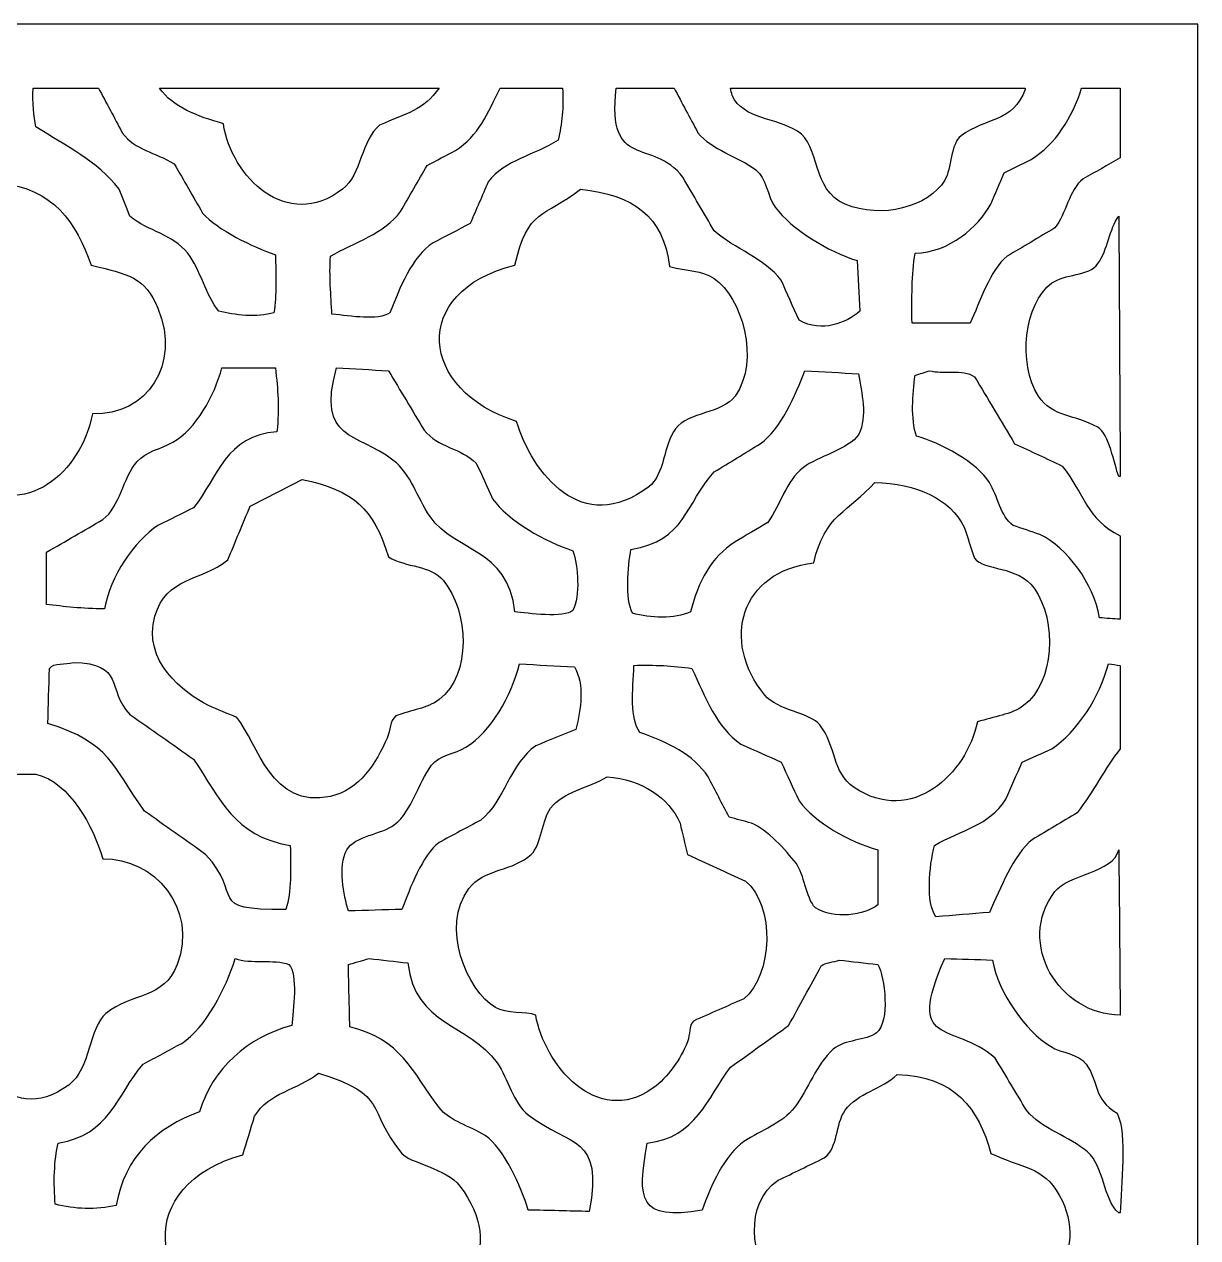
# Model space of a CAD drawing. Header units: centimetres. Extents: x -27.5 to -1.9, y -9.6 to -4.5.
# Drawn here: x -18.746 to -16.312, y -7.043 to -4.528 of the extents above; entities that cross this region are included whole.
import ezdxf

# ---------------------------------------------------------------- set-up
doc = ezdxf.new("R2010")
doc.units = ezdxf.units.CM
doc.header["$MEASUREMENT"] = 0
doc.layers.add('layer 1', color=7, linetype='Continuous')

msp = doc.modelspace()

# ---------------------------------------------------------------- linework, layer by layer
at = {"layer": 'layer 1', "color": 250}
for points, knots in [([(-27.47273, -4.52768), (-27.47273, -4.52768), (-16.31214, -4.52768), (-16.31214, -4.52768), (-16.31214, -4.52768), (-16.31214, -4.52768), (-16.31214, -9.55272), (-16.31214, -9.55272), (-16.31214, -9.55272), (-16.31214, -9.55272), (-27.47273, -9.55272), (-27.47273, -9.55272), (-27.47273, -9.55272), (-27.47273, -9.55272), (-27.47273, -4.52768), (-27.47273, -4.52768)], [0, 0, 0, 0, 0.2, 0.2, 0.2, 0.2, 0.4, 0.4, 0.4, 0.4, 0.6, 0.6, 0.6, 0.6, 1, 1, 1, 1]), ([(-18.72777, -4.65991), (-18.7284, -4.68928), (-18.72703, -4.71898), (-18.7216, -4.74011), (-18.7216, -4.74011), (-18.65543, -4.78336), (-18.59653, -4.8091), (-18.54885, -4.86967), (-18.54885, -4.86967), (-18.54166, -4.88818), (-18.53446, -4.90669), (-18.52726, -4.92519), (-18.52726, -4.92519), (-18.48764, -4.95819), (-18.43892, -4.96197), (-18.40695, -5.00231), (-18.40695, -5.00231), (-18.38009, -5.03623), (-18.37074, -5.0884), (-18.34217, -5.12262), (-18.34217, -5.12262), (-18.3103, -5.13065), (-18.2634, -5.13615), (-18.22804, -5.1257), (-18.22804, -5.1257), (-18.22268, -5.08896), (-18.22402, -5.04642), (-18.22495, -5.0054), (-18.22495, -5.0054), (-18.27204, -4.98937), (-18.34518, -4.95422), (-18.37611, -4.91903), (-18.37611, -4.91903), (-18.39564, -4.8851), (-18.41518, -4.85116), (-18.43472, -4.81723), (-18.43472, -4.81723), (-18.47604, -4.79146), (-18.51492, -4.79009), (-18.54268, -4.75245), (-18.54268, -4.75245), (-18.55913, -4.72161), (-18.57559, -4.69075), (-18.59204, -4.65991), (-18.59204, -4.65991), (-18.63728, -4.65991), (-18.68253, -4.65991), (-18.72777, -4.65991)], [0, 0, 0, 0, 0.0769231, 0.0769231, 0.0769231, 0.0769231, 0.1538462, 0.1538462, 0.1538462, 0.1538462, 0.2307692, 0.2307692, 0.2307692, 0.2307692, 0.3076923, 0.3076923, 0.3076923, 0.3076923, 0.3846154, 0.3846154, 0.3846154, 0.3846154, 0.4615385, 0.4615385, 0.4615385, 0.4615385, 0.5384615, 0.5384615, 0.5384615, 0.5384615, 0.6153846, 0.6153846, 0.6153846, 0.6153846, 0.6923077, 0.6923077, 0.6923077, 0.6923077, 0.7692308, 0.7692308, 0.7692308, 0.7692308, 0.8461538, 0.8461538, 0.8461538, 0.8461538, 1, 1, 1, 1]), ([(-18.46557, -4.65991), (-18.43638, -4.70082), (-18.38733, -4.71786), (-18.33292, -4.73394), (-18.33292, -4.73394), (-18.31617, -4.84483), (-18.20072, -4.95768), (-18.08614, -4.86967), (-18.08614, -4.86967), (-18.04635, -4.83911), (-18.04689, -4.76711), (-18.00902, -4.73703), (-18.00902, -4.73703), (-17.95511, -4.71248), (-17.91689, -4.70568), (-17.88563, -4.65991), (-17.88563, -4.65991), (-18.07893, -4.65991), (-18.27227, -4.65991), (-18.46557, -4.65991)], [0, 0, 0, 0, 0.1666667, 0.1666667, 0.1666667, 0.1666667, 0.3333333, 0.3333333, 0.3333333, 0.3333333, 0.5, 0.5, 0.5, 0.5, 0.6666667, 0.6666667, 0.6666667, 0.6666667, 1, 1, 1, 1]), ([(-18.10774, -5.12879), (-18.06692, -5.13234), (-18.0134, -5.14271), (-17.98743, -5.1257), (-17.98743, -5.1257), (-17.96746, -5.07482), (-17.94196, -5.00896), (-17.89797, -4.98072), (-17.89797, -4.98072), (-17.87227, -4.96735), (-17.84656, -4.95398), (-17.82085, -4.94062), (-17.82085, -4.94062), (-17.80852, -4.91183), (-17.79617, -4.88303), (-17.78384, -4.85425), (-17.78384, -4.85425), (-17.74853, -4.80821), (-17.68868, -4.80021), (-17.63885, -4.76787), (-17.63885, -4.76787), (-17.63083, -4.73371), (-17.62667, -4.70063), (-17.6296, -4.65991), (-17.6296, -4.65991), (-17.67278, -4.65991), (-17.71598, -4.65991), (-17.75916, -4.65991), (-17.75916, -4.65991), (-17.78479, -4.71325), (-17.80381, -4.75864), (-17.8517, -4.78947), (-17.8517, -4.78947), (-17.87124, -4.79975), (-17.89078, -4.81003), (-17.91031, -4.82031), (-17.91031, -4.82031), (-17.92882, -4.85219), (-17.94733, -4.88407), (-17.96584, -4.91594), (-17.96584, -4.91594), (-17.99753, -4.96115), (-18.06209, -4.98007), (-18.11082, -5.00848), (-18.11082, -5.00848), (-18.11373, -5.04921), (-18.10991, -5.08958), (-18.10774, -5.12879)], [0, 0, 0, 0, 0.0769231, 0.0769231, 0.0769231, 0.0769231, 0.1538462, 0.1538462, 0.1538462, 0.1538462, 0.2307692, 0.2307692, 0.2307692, 0.2307692, 0.3076923, 0.3076923, 0.3076923, 0.3076923, 0.3846154, 0.3846154, 0.3846154, 0.3846154, 0.4615385, 0.4615385, 0.4615385, 0.4615385, 0.5384615, 0.5384615, 0.5384615, 0.5384615, 0.6153846, 0.6153846, 0.6153846, 0.6153846, 0.6923077, 0.6923077, 0.6923077, 0.6923077, 0.7692308, 0.7692308, 0.7692308, 0.7692308, 0.8461538, 0.8461538, 0.8461538, 0.8461538, 1, 1, 1, 1]), ([(-17.51855, -4.65991), (-17.53702, -4.83407), (-17.44426, -4.76093), (-17.37974, -4.84499), (-17.37974, -4.84499), (-17.35815, -4.88201), (-17.33655, -4.91903), (-17.31496, -4.95604), (-17.31496, -4.95604), (-17.27275, -4.99292), (-17.21035, -5.01324), (-17.17614, -5.05784), (-17.17614, -5.05784), (-17.16381, -5.0856), (-17.15146, -5.11337), (-17.13913, -5.14113), (-17.13913, -5.14113), (-17.09028, -5.16847), (-17.04243, -5.14658), (-17.01265, -5.12262), (-17.01265, -5.12262), (-17.01471, -5.08766), (-17.01676, -5.05269), (-17.01882, -5.01774), (-17.01882, -5.01774), (-17.07886, -4.99845), (-17.15425, -4.95355), (-17.18848, -4.90669), (-17.18848, -4.90669), (-17.20508, -4.88396), (-17.20622, -4.84633), (-17.22858, -4.82957), (-17.22858, -4.82957), (-17.26616, -4.80141), (-17.31951, -4.78844), (-17.34889, -4.75245), (-17.34889, -4.75245), (-17.36534, -4.72161), (-17.38179, -4.69075), (-17.39824, -4.65991), (-17.39824, -4.65991), (-17.43834, -4.65991), (-17.47845, -4.65991), (-17.51855, -4.65991)], [0, 0, 0, 0, 0.0833333, 0.0833333, 0.0833333, 0.0833333, 0.1666667, 0.1666667, 0.1666667, 0.1666667, 0.25, 0.25, 0.25, 0.25, 0.3333333, 0.3333333, 0.3333333, 0.3333333, 0.4166667, 0.4166667, 0.4166667, 0.4166667, 0.5, 0.5, 0.5, 0.5, 0.5833333, 0.5833333, 0.5833333, 0.5833333, 0.6666667, 0.6666667, 0.6666667, 0.6666667, 0.75, 0.75, 0.75, 0.75, 0.8333333, 0.8333333, 0.8333333, 0.8333333, 1, 1, 1, 1]), ([(-17.28102, -4.65991), (-17.28, -4.66505), (-17.27897, -4.67019), (-17.27794, -4.67533), (-17.27794, -4.67533), (-17.25387, -4.72539), (-17.1884, -4.72056), (-17.14221, -4.74936), (-17.14221, -4.74936), (-17.09497, -4.77882), (-17.11354, -4.8708), (-17.0435, -4.90052), (-17.0435, -4.90052), (-16.96768, -4.93269), (-16.87048, -4.90602), (-16.83682, -4.85116), (-16.83682, -4.85116), (-16.82216, -4.82727), (-16.8253, -4.77498), (-16.80289, -4.75862), (-16.80289, -4.75862), (-16.7504, -4.72029), (-16.69497, -4.73153), (-16.67025, -4.66299), (-16.67025, -4.66299), (-16.67025, -4.66196), (-16.67025, -4.66094), (-16.67025, -4.65991), (-16.67025, -4.65991), (-16.87382, -4.65991), (-17.07745, -4.65991), (-17.28102, -4.65991)], [0, 0, 0, 0, 0.1111111, 0.1111111, 0.1111111, 0.1111111, 0.2222222, 0.2222222, 0.2222222, 0.2222222, 0.3333333, 0.3333333, 0.3333333, 0.3333333, 0.4444444, 0.4444444, 0.4444444, 0.4444444, 0.5555556, 0.5555556, 0.5555556, 0.5555556, 0.6666667, 0.6666667, 0.6666667, 0.6666667, 0.7777778, 0.7777778, 0.7777778, 0.7777778, 1, 1, 1, 1]), ([(-16.90469, -5.1473), (-16.86459, -5.1473), (-16.82448, -5.1473), (-16.78438, -5.1473), (-16.78438, -5.1473), (-16.76361, -5.10407), (-16.74372, -5.03687), (-16.70726, -5.00848), (-16.70726, -5.00848), (-16.67436, -4.98895), (-16.64145, -4.96941), (-16.60855, -4.94987), (-16.60855, -4.94987), (-16.58443, -4.92015), (-16.5796, -4.87203), (-16.54994, -4.84808), (-16.54994, -4.84808), (-16.52424, -4.83368), (-16.49853, -4.81928), (-16.47282, -4.80489), (-16.47282, -4.80489), (-16.47282, -4.75657), (-16.47282, -4.70823), (-16.47282, -4.65991), (-16.47282, -4.65991), (-16.49955, -4.65991), (-16.52629, -4.65991), (-16.55303, -4.65991), (-16.55303, -4.65991), (-16.57295, -4.72266), (-16.60675, -4.77571), (-16.65791, -4.80797), (-16.65791, -4.80797), (-16.67641, -4.81723), (-16.69493, -4.82648), (-16.71343, -4.83574), (-16.71343, -4.83574), (-16.72269, -4.85733), (-16.73194, -4.87893), (-16.74119, -4.90052), (-16.74119, -4.90052), (-16.76835, -4.94862), (-16.82601, -5.00005), (-16.89852, -5.00231), (-16.89852, -5.00231), (-16.90557, -5.04665), (-16.90531, -5.0959), (-16.90469, -5.1473)], [0, 0, 0, 0, 0.0769231, 0.0769231, 0.0769231, 0.0769231, 0.1538462, 0.1538462, 0.1538462, 0.1538462, 0.2307692, 0.2307692, 0.2307692, 0.2307692, 0.3076923, 0.3076923, 0.3076923, 0.3076923, 0.3846154, 0.3846154, 0.3846154, 0.3846154, 0.4615385, 0.4615385, 0.4615385, 0.4615385, 0.5384615, 0.5384615, 0.5384615, 0.5384615, 0.6153846, 0.6153846, 0.6153846, 0.6153846, 0.6923077, 0.6923077, 0.6923077, 0.6923077, 0.7692308, 0.7692308, 0.7692308, 0.7692308, 0.8461538, 0.8461538, 0.8461538, 0.8461538, 1, 1, 1, 1]), ([(-18.79563, -4.85733), (-18.83059, -4.87584), (-18.86556, -4.89435), (-18.90051, -4.91286), (-18.90051, -4.91286), (-18.92614, -4.94312), (-18.92235, -5.00816), (-18.95604, -5.03008), (-18.95604, -5.03008), (-18.9838, -5.03933), (-19.01157, -5.04859), (-19.03933, -5.05784), (-19.03933, -5.05784), (-19.11625, -5.10437), (-19.10266, -5.2211), (-19.05167, -5.28302), (-19.05167, -5.28302), (-19.02248, -5.31846), (-18.97534, -5.31355), (-18.93136, -5.33546), (-18.93136, -5.33546), (-18.91716, -5.3725), (-18.89394, -5.44842), (-18.8635, -5.47119), (-18.8635, -5.47119), (-18.74462, -5.56012), (-18.62769, -5.45561), (-18.60438, -5.33546), (-18.60438, -5.33546), (-18.49187, -5.33861), (-18.42074, -5.23353), (-18.46865, -5.11645), (-18.46865, -5.11645), (-18.49539, -5.0511), (-18.53114, -5.04564), (-18.60746, -5.02699), (-18.60746, -5.02699), (-18.63716, -4.93987), (-18.68665, -4.86661), (-18.79563, -4.85733)], [0, 0, 0, 0, 0.0909091, 0.0909091, 0.0909091, 0.0909091, 0.1818182, 0.1818182, 0.1818182, 0.1818182, 0.2727273, 0.2727273, 0.2727273, 0.2727273, 0.3636364, 0.3636364, 0.3636364, 0.3636364, 0.4545455, 0.4545455, 0.4545455, 0.4545455, 0.5454545, 0.5454545, 0.5454545, 0.5454545, 0.6363636, 0.6363636, 0.6363636, 0.6363636, 0.7272727, 0.7272727, 0.7272727, 0.7272727, 0.8181818, 0.8181818, 0.8181818, 0.8181818, 1, 1, 1, 1]), ([(-17.59258, -4.86967), (-17.66827, -4.92864), (-17.70205, -4.90925), (-17.72831, -5.02699), (-17.72831, -5.02699), (-17.94842, -5.08156), (-17.92595, -5.28812), (-17.72523, -5.35089), (-17.72523, -5.35089), (-17.69175, -5.45924), (-17.58913, -5.59088), (-17.45069, -5.48662), (-17.45069, -5.48662), (-17.41798, -5.46199), (-17.41998, -5.39911), (-17.39516, -5.36631), (-17.39516, -5.36631), (-17.36819, -5.33067), (-17.2982, -5.33519), (-17.27177, -5.29845), (-17.27177, -5.29845), (-17.21851, -5.2244), (-17.25827, -5.09304), (-17.31496, -5.05475), (-17.31496, -5.05475), (-17.34081, -5.03729), (-17.37087, -5.03906), (-17.4075, -5.03008), (-17.4075, -5.03008), (-17.42038, -4.92502), (-17.48195, -4.88154), (-17.59258, -4.86967)], [0, 0, 0, 0, 0.1111111, 0.1111111, 0.1111111, 0.1111111, 0.2222222, 0.2222222, 0.2222222, 0.2222222, 0.3333333, 0.3333333, 0.3333333, 0.3333333, 0.4444444, 0.4444444, 0.4444444, 0.4444444, 0.5555556, 0.5555556, 0.5555556, 0.5555556, 0.6666667, 0.6666667, 0.6666667, 0.6666667, 0.7777778, 0.7777778, 0.7777778, 0.7777778, 1, 1, 1, 1]), ([(-16.47591, -4.92519), (-16.49553, -4.95241), (-16.49883, -4.99443), (-16.51909, -5.02391), (-16.51909, -5.02391), (-16.53731, -5.0504), (-16.58875, -5.04495), (-16.61472, -5.06401), (-16.61472, -5.06401), (-16.67216, -5.10615), (-16.68607, -5.23139), (-16.64248, -5.29845), (-16.64248, -5.29845), (-16.61309, -5.34366), (-16.56717, -5.33566), (-16.51909, -5.36323), (-16.51909, -5.36323), (-16.49611, -5.3764), (-16.4856, -5.43962), (-16.47591, -5.46502), (-16.47591, -5.46502), (-16.47488, -5.46502), (-16.47385, -5.46502), (-16.47282, -5.46502), (-16.47282, -5.46502), (-16.47385, -5.2851), (-16.47488, -5.10512), (-16.47591, -4.92519)], [0, 0, 0, 0, 0.125, 0.125, 0.125, 0.125, 0.25, 0.25, 0.25, 0.25, 0.375, 0.375, 0.375, 0.375, 0.5, 0.5, 0.5, 0.5, 0.625, 0.625, 0.625, 0.625, 0.75, 0.75, 0.75, 0.75, 1, 1, 1, 1]), ([(-18.22495, -5.23984), (-18.26197, -5.23984), (-18.29899, -5.23984), (-18.33601, -5.23984), (-18.33601, -5.23984), (-18.35113, -5.29759), (-18.38975, -5.36716), (-18.4378, -5.39407), (-18.4378, -5.39407), (-18.46352, -5.40847), (-18.4935, -5.41307), (-18.51184, -5.43418), (-18.51184, -5.43418), (-18.54106, -5.46781), (-18.54723, -5.52752), (-18.58279, -5.55448), (-18.58279, -5.55448), (-18.62185, -5.5771), (-18.66094, -5.59973), (-18.70001, -5.62235), (-18.70001, -5.62235), (-18.70001, -5.65833), (-18.70001, -5.69433), (-18.70001, -5.73031), (-18.70001, -5.73031), (-18.66439, -5.73458), (-18.6254, -5.73956), (-18.5797, -5.73957), (-18.5797, -5.73957), (-18.56819, -5.67314), (-18.51708, -5.59821), (-18.46865, -5.56682), (-18.46865, -5.56682), (-18.44397, -5.55448), (-18.41929, -5.54214), (-18.39462, -5.5298), (-18.39462, -5.5298), (-18.34447, -5.46665), (-18.32787, -5.38), (-18.22187, -5.37248), (-18.22187, -5.37248), (-18.21669, -5.32081), (-18.22004, -5.28705), (-18.22495, -5.23984)], [0, 0, 0, 0, 0.0833333, 0.0833333, 0.0833333, 0.0833333, 0.1666667, 0.1666667, 0.1666667, 0.1666667, 0.25, 0.25, 0.25, 0.25, 0.3333333, 0.3333333, 0.3333333, 0.3333333, 0.4166667, 0.4166667, 0.4166667, 0.4166667, 0.5, 0.5, 0.5, 0.5, 0.5833333, 0.5833333, 0.5833333, 0.5833333, 0.6666667, 0.6666667, 0.6666667, 0.6666667, 0.75, 0.75, 0.75, 0.75, 0.8333333, 0.8333333, 0.8333333, 0.8333333, 1, 1, 1, 1]), ([(-18.09848, -5.23984), (-18.14004, -5.39346), (-18.05591, -5.37255), (-17.98126, -5.43109), (-17.98126, -5.43109), (-17.94124, -5.46248), (-17.93386, -5.50576), (-17.90414, -5.54831), (-17.90414, -5.54831), (-17.85063, -5.62493), (-17.74375, -5.61123), (-17.72831, -5.74574), (-17.72831, -5.74574), (-17.70231, -5.74824), (-17.62636, -5.75959), (-17.60801, -5.74265), (-17.60801, -5.74265), (-17.59237, -5.7134), (-17.59749, -5.65061), (-17.60801, -5.61926), (-17.60801, -5.61926), (-17.66481, -5.6003), (-17.7431, -5.55724), (-17.77458, -5.51129), (-17.77458, -5.51129), (-17.78589, -5.48662), (-17.79721, -5.46194), (-17.80852, -5.43726), (-17.80852, -5.43726), (-17.83981, -5.40633), (-17.88857, -5.40474), (-17.91648, -5.3694), (-17.91648, -5.3694), (-17.94116, -5.32827), (-17.96584, -5.28713), (-17.99051, -5.24601), (-17.99051, -5.24601), (-18.0265, -5.24395), (-18.0625, -5.24189), (-18.09848, -5.23984)], [0, 0, 0, 0, 0.0909091, 0.0909091, 0.0909091, 0.0909091, 0.1818182, 0.1818182, 0.1818182, 0.1818182, 0.2727273, 0.2727273, 0.2727273, 0.2727273, 0.3636364, 0.3636364, 0.3636364, 0.3636364, 0.4545455, 0.4545455, 0.4545455, 0.4545455, 0.5454545, 0.5454545, 0.5454545, 0.5454545, 0.6363636, 0.6363636, 0.6363636, 0.6363636, 0.7272727, 0.7272727, 0.7272727, 0.7272727, 0.8181818, 0.8181818, 0.8181818, 0.8181818, 1, 1, 1, 1]), ([(-17.12679, -5.24601), (-17.14542, -5.29475), (-17.17811, -5.36924), (-17.21933, -5.39716), (-17.21933, -5.39716), (-17.2512, -5.4167), (-17.28308, -5.43623), (-17.31496, -5.45577), (-17.31496, -5.45577), (-17.37524, -5.52173), (-17.37466, -5.5992), (-17.4877, -5.61618), (-17.4877, -5.61618), (-17.49375, -5.6532), (-17.50053, -5.71693), (-17.48462, -5.74882), (-17.48462, -5.74882), (-17.44765, -5.75887), (-17.397, -5.76138), (-17.36431, -5.74574), (-17.36431, -5.74574), (-17.34708, -5.68164), (-17.32159, -5.63246), (-17.27177, -5.60075), (-17.27177, -5.60075), (-17.24915, -5.58739), (-17.22652, -5.57402), (-17.20391, -5.56065), (-17.20391, -5.56065), (-17.17541, -5.52106), (-17.16752, -5.47625), (-17.12987, -5.44652), (-17.12987, -5.44652), (-17.10248, -5.42488), (-17.03462, -5.40747), (-17.01574, -5.37865), (-17.01574, -5.37865), (-16.9959, -5.33818), (-17.00979, -5.29342), (-17.01574, -5.25218), (-17.01574, -5.25218), (-17.05275, -5.25012), (-17.08977, -5.24806), (-17.12679, -5.24601)], [0, 0, 0, 0, 0.0833333, 0.0833333, 0.0833333, 0.0833333, 0.1666667, 0.1666667, 0.1666667, 0.1666667, 0.25, 0.25, 0.25, 0.25, 0.3333333, 0.3333333, 0.3333333, 0.3333333, 0.4166667, 0.4166667, 0.4166667, 0.4166667, 0.5, 0.5, 0.5, 0.5, 0.5833333, 0.5833333, 0.5833333, 0.5833333, 0.6666667, 0.6666667, 0.6666667, 0.6666667, 0.75, 0.75, 0.75, 0.75, 0.8333333, 0.8333333, 0.8333333, 0.8333333, 1, 1, 1, 1]), ([(-16.86767, -5.24601), (-16.87795, -5.24909), (-16.88823, -5.25218), (-16.89852, -5.25526), (-16.89852, -5.25526), (-16.90312, -5.29608), (-16.90806, -5.34491), (-16.89543, -5.38174), (-16.89543, -5.38174), (-16.84649, -5.39448), (-16.7686, -5.43727), (-16.74428, -5.47736), (-16.74428, -5.47736), (-16.7269, -5.50602), (-16.72131, -5.54758), (-16.69492, -5.56682), (-16.69492, -5.56682), (-16.67642, -5.57299), (-16.6579, -5.57916), (-16.6394, -5.58533), (-16.6394, -5.58533), (-16.583, -5.61341), (-16.52765, -5.68582), (-16.51601, -5.75807), (-16.51601, -5.75807), (-16.50161, -5.7591), (-16.48722, -5.76013), (-16.47282, -5.76116), (-16.47282, -5.76116), (-16.47282, -5.70358), (-16.47282, -5.64599), (-16.47282, -5.58841), (-16.47282, -5.58841), (-16.54284, -5.55299), (-16.54745, -5.5015), (-16.59313, -5.44343), (-16.59313, -5.44343), (-16.62603, -5.42801), (-16.65894, -5.41258), (-16.69184, -5.39716), (-16.69184, -5.39716), (-16.7196, -5.35089), (-16.74737, -5.30461), (-16.77513, -5.25835), (-16.77513, -5.25835), (-16.79923, -5.24186), (-16.84302, -5.25313), (-16.86767, -5.24601)], [0, 0, 0, 0, 0.0769231, 0.0769231, 0.0769231, 0.0769231, 0.1538462, 0.1538462, 0.1538462, 0.1538462, 0.2307692, 0.2307692, 0.2307692, 0.2307692, 0.3076923, 0.3076923, 0.3076923, 0.3076923, 0.3846154, 0.3846154, 0.3846154, 0.3846154, 0.4615385, 0.4615385, 0.4615385, 0.4615385, 0.5384615, 0.5384615, 0.5384615, 0.5384615, 0.6153846, 0.6153846, 0.6153846, 0.6153846, 0.6923077, 0.6923077, 0.6923077, 0.6923077, 0.7692308, 0.7692308, 0.7692308, 0.7692308, 0.8461538, 0.8461538, 0.8461538, 0.8461538, 1, 1, 1, 1]), ([(-18.16943, -5.47119), (-18.20541, -5.4897), (-18.24141, -5.50821), (-18.2774, -5.52672), (-18.2774, -5.52672), (-18.29282, -5.56373), (-18.30824, -5.60076), (-18.32367, -5.63777), (-18.32367, -5.63777), (-18.38207, -5.68461), (-18.45067, -5.67165), (-18.47482, -5.75499), (-18.47482, -5.75499), (-18.50158, -5.84733), (-18.41602, -5.91349), (-18.36377, -5.94007), (-18.36377, -5.94007), (-18.34423, -5.9483), (-18.32469, -5.95653), (-18.30516, -5.96475), (-18.30516, -5.96475), (-18.26033, -6.02056), (-18.23449, -6.15439), (-18.11082, -6.12824), (-18.11082, -6.12824), (-18.05097, -6.11559), (-18.01582, -6.05876), (-17.9936, -6.00794), (-17.9936, -6.00794), (-17.98566, -5.98977), (-17.98897, -5.97326), (-17.97509, -5.96167), (-17.97509, -5.96167), (-17.94271, -5.94839), (-17.91081, -5.94666), (-17.88563, -5.92773), (-17.88563, -5.92773), (-17.81744, -5.87646), (-17.82439, -5.74427), (-17.87638, -5.68096), (-17.87638, -5.68096), (-17.90322, -5.64826), (-17.95356, -5.65473), (-17.99051, -5.6316), (-17.99051, -5.6316), (-18.02204, -5.53099), (-18.06135, -5.49472), (-18.16943, -5.47119)], [0, 0, 0, 0, 0.0769231, 0.0769231, 0.0769231, 0.0769231, 0.1538462, 0.1538462, 0.1538462, 0.1538462, 0.2307692, 0.2307692, 0.2307692, 0.2307692, 0.3076923, 0.3076923, 0.3076923, 0.3076923, 0.3846154, 0.3846154, 0.3846154, 0.3846154, 0.4615385, 0.4615385, 0.4615385, 0.4615385, 0.5384615, 0.5384615, 0.5384615, 0.5384615, 0.6153846, 0.6153846, 0.6153846, 0.6153846, 0.6923077, 0.6923077, 0.6923077, 0.6923077, 0.7692308, 0.7692308, 0.7692308, 0.7692308, 0.8461538, 0.8461538, 0.8461538, 0.8461538, 1, 1, 1, 1]), ([(-16.9818, -5.47736), (-17.03469, -5.53739), (-17.08727, -5.54509), (-17.10828, -5.64394), (-17.10828, -5.64394), (-17.25994, -5.66209), (-17.30263, -5.80472), (-17.21008, -5.91848), (-17.21008, -5.91848), (-17.18468, -5.9497), (-17.11396, -5.95566), (-17.09594, -5.98017), (-17.09594, -5.98017), (-17.06213, -6.02209), (-17.07068, -6.0791), (-17.02499, -6.10973), (-17.02499, -6.10973), (-16.90473, -6.19037), (-16.79182, -6.08097), (-16.76896, -5.97401), (-16.76896, -5.97401), (-16.73484, -5.9625), (-16.69912, -5.95919), (-16.67333, -5.94007), (-16.67333, -5.94007), (-16.60971, -5.8929), (-16.60264, -5.76527), (-16.65174, -5.69638), (-16.65174, -5.69638), (-16.68496, -5.64977), (-16.75592, -5.66088), (-16.77513, -5.63468), (-16.77513, -5.63468), (-16.78232, -5.61309), (-16.78952, -5.5915), (-16.79672, -5.5699), (-16.79672, -5.5699), (-16.82555, -5.51052), (-16.89635, -5.48031), (-16.9818, -5.47736)], [0, 0, 0, 0, 0.0909091, 0.0909091, 0.0909091, 0.0909091, 0.1818182, 0.1818182, 0.1818182, 0.1818182, 0.2727273, 0.2727273, 0.2727273, 0.2727273, 0.3636364, 0.3636364, 0.3636364, 0.3636364, 0.4545455, 0.4545455, 0.4545455, 0.4545455, 0.5454545, 0.5454545, 0.5454545, 0.5454545, 0.6363636, 0.6363636, 0.6363636, 0.6363636, 0.7272727, 0.7272727, 0.7272727, 0.7272727, 0.8181818, 0.8181818, 0.8181818, 0.8181818, 1, 1, 1, 1]), ([(-18.64448, -5.85062), (-18.66118, -5.85623), (-18.68408, -5.84975), (-18.69384, -5.86295), (-18.69384, -5.86295), (-18.69486, -5.901), (-18.69589, -5.93905), (-18.69692, -5.97709), (-18.69692, -5.97709), (-18.56594, -6.01844), (-18.56516, -6.06345), (-18.49641, -6.15909), (-18.49641, -6.15909), (-18.45426, -6.18891), (-18.41209, -6.21873), (-18.36994, -6.24855), (-18.36994, -6.24855), (-18.28857, -6.33448), (-18.37313, -6.36485), (-18.20336, -6.36268), (-18.20336, -6.36268), (-18.19154, -6.32502), (-18.19323, -6.2795), (-18.19411, -6.23004), (-18.19411, -6.23004), (-18.31214, -6.21023), (-18.33901, -6.13383), (-18.39462, -6.05112), (-18.39462, -6.05112), (-18.43883, -6.02028), (-18.48305, -5.98943), (-18.52726, -5.95858), (-18.52726, -5.95858), (-18.57583, -5.90593), (-18.53684, -5.85248), (-18.64448, -5.85062)], [0, 0, 0, 0, 0.1, 0.1, 0.1, 0.1, 0.2, 0.2, 0.2, 0.2, 0.3, 0.3, 0.3, 0.3, 0.4, 0.4, 0.4, 0.4, 0.5, 0.5, 0.5, 0.5, 0.6, 0.6, 0.6, 0.6, 0.7, 0.7, 0.7, 0.7, 0.8, 0.8, 0.8, 0.8, 1, 1, 1, 1]), ([(-17.71906, -5.8537), (-17.7364, -5.92174), (-17.77742, -5.99324), (-17.83011, -6.02645), (-17.83011, -6.02645), (-17.8524, -6.0405), (-17.88564, -6.04282), (-17.90106, -6.06346), (-17.90106, -6.06346), (-17.9302, -6.10247), (-17.9404, -6.15692), (-17.97818, -6.18685), (-17.97818, -6.18685), (-18.00392, -6.20725), (-18.06077, -6.2096), (-18.07689, -6.23929), (-18.07689, -6.23929), (-18.09627, -6.27309), (-18.08292, -6.33365), (-18.0738, -6.36577), (-18.0738, -6.36577), (-18.03679, -6.36474), (-17.99977, -6.36371), (-17.96275, -6.36268), (-17.96275, -6.36268), (-17.94635, -6.31992), (-17.92032, -6.24995), (-17.88563, -6.22387), (-17.88563, -6.22387), (-17.85685, -6.20845), (-17.82805, -6.19302), (-17.79926, -6.1776), (-17.79926, -6.1776), (-17.75068, -6.13806), (-17.73684, -6.05893), (-17.68513, -6.02336), (-17.68513, -6.02336), (-17.65737, -6.01205), (-17.6296, -6.00074), (-17.60184, -5.98943), (-17.60184, -5.98943), (-17.59106, -5.94733), (-17.58364, -5.8964), (-17.60492, -5.85987), (-17.60492, -5.85987), (-17.64296, -5.85781), (-17.68102, -5.85576), (-17.71906, -5.8537)], [0, 0, 0, 0, 0.0769231, 0.0769231, 0.0769231, 0.0769231, 0.1538462, 0.1538462, 0.1538462, 0.1538462, 0.2307692, 0.2307692, 0.2307692, 0.2307692, 0.3076923, 0.3076923, 0.3076923, 0.3076923, 0.3846154, 0.3846154, 0.3846154, 0.3846154, 0.4615385, 0.4615385, 0.4615385, 0.4615385, 0.5384615, 0.5384615, 0.5384615, 0.5384615, 0.6153846, 0.6153846, 0.6153846, 0.6153846, 0.6923077, 0.6923077, 0.6923077, 0.6923077, 0.7692308, 0.7692308, 0.7692308, 0.7692308, 0.8461538, 0.8461538, 0.8461538, 0.8461538, 1, 1, 1, 1]), ([(-17.48153, -5.85679), (-17.4835, -5.90998), (-17.49067, -5.96665), (-17.46919, -5.9956), (-17.46919, -5.9956), (-17.41333, -6.01583), (-17.35725, -6.04142), (-17.3273, -6.08814), (-17.3273, -6.08814), (-17.3129, -6.1159), (-17.2985, -6.14367), (-17.28411, -6.17143), (-17.28411, -6.17143), (-17.26869, -6.17554), (-17.25326, -6.17965), (-17.23784, -6.18377), (-17.23784, -6.18377), (-17.2057, -6.19653), (-17.16547, -6.24035), (-17.1453, -6.26706), (-17.1453, -6.26706), (-17.12746, -6.29066), (-17.12559, -6.33674), (-17.10519, -6.3596), (-17.10519, -6.3596), (-17.06594, -6.38343), (-17.00422, -6.37519), (-16.97563, -6.35343), (-16.97563, -6.35343), (-16.97563, -6.31539), (-16.97563, -6.27733), (-16.97563, -6.23929), (-16.97563, -6.23929), (-17.03611, -6.22202), (-17.10546, -6.18285), (-17.13913, -6.1375), (-17.13913, -6.1375), (-17.15146, -6.11076), (-17.16381, -6.08402), (-17.17614, -6.05729), (-17.17614, -6.05729), (-17.2039, -6.04496), (-17.23167, -6.03261), (-17.25943, -6.02028), (-17.25943, -6.02028), (-17.31085, -5.98513), (-17.33357, -5.92254), (-17.36123, -5.86295), (-17.36123, -5.86295), (-17.39948, -5.85723), (-17.4406, -5.85575), (-17.48153, -5.85679)], [0, 0, 0, 0, 0.0714286, 0.0714286, 0.0714286, 0.0714286, 0.1428571, 0.1428571, 0.1428571, 0.1428571, 0.2142857, 0.2142857, 0.2142857, 0.2142857, 0.2857143, 0.2857143, 0.2857143, 0.2857143, 0.3571429, 0.3571429, 0.3571429, 0.3571429, 0.4285714, 0.4285714, 0.4285714, 0.4285714, 0.5, 0.5, 0.5, 0.5, 0.5714286, 0.5714286, 0.5714286, 0.5714286, 0.6428571, 0.6428571, 0.6428571, 0.6428571, 0.7142857, 0.7142857, 0.7142857, 0.7142857, 0.7857143, 0.7857143, 0.7857143, 0.7857143, 0.8571429, 0.8571429, 0.8571429, 0.8571429, 1, 1, 1, 1]), ([(-16.4975, -5.8537), (-16.51536, -5.92191), (-16.56187, -5.99508), (-16.61472, -6.02953), (-16.61472, -6.02953), (-16.63528, -6.03878), (-16.65585, -6.04804), (-16.67642, -6.05729), (-16.67642, -6.05729), (-16.68772, -6.083), (-16.69904, -6.10871), (-16.71035, -6.13441), (-16.71035, -6.13441), (-16.7465, -6.19027), (-16.79932, -6.19573), (-16.85842, -6.23004), (-16.85842, -6.23004), (-16.86928, -6.27474), (-16.87619, -6.34765), (-16.85533, -6.37811), (-16.85533, -6.37811), (-16.81832, -6.37502), (-16.78129, -6.37194), (-16.74428, -6.36885), (-16.74428, -6.36885), (-16.72086, -6.32028), (-16.69582, -6.24951), (-16.65482, -6.2177), (-16.65482, -6.2177), (-16.62398, -6.19919), (-16.59312, -6.18068), (-16.56228, -6.16217), (-16.56228, -6.16217), (-16.529, -6.11941), (-16.50481, -6.07023), (-16.47282, -6.02953), (-16.47282, -6.02953), (-16.47282, -5.97195), (-16.47282, -5.91436), (-16.47282, -5.85679), (-16.47282, -5.85679), (-16.48105, -5.85576), (-16.48927, -5.85473), (-16.4975, -5.8537)], [0, 0, 0, 0, 0.0833333, 0.0833333, 0.0833333, 0.0833333, 0.1666667, 0.1666667, 0.1666667, 0.1666667, 0.25, 0.25, 0.25, 0.25, 0.3333333, 0.3333333, 0.3333333, 0.3333333, 0.4166667, 0.4166667, 0.4166667, 0.4166667, 0.5, 0.5, 0.5, 0.5, 0.5833333, 0.5833333, 0.5833333, 0.5833333, 0.6666667, 0.6666667, 0.6666667, 0.6666667, 0.75, 0.75, 0.75, 0.75, 0.8333333, 0.8333333, 0.8333333, 0.8333333, 1, 1, 1, 1]), ([(-18.78329, -6.08197), (-18.84323, -6.15034), (-18.88862, -6.13323), (-18.91285, -6.25163), (-18.91285, -6.25163), (-19.03013, -6.28433), (-19.14243, -6.37626), (-19.04241, -6.50766), (-19.04241, -6.50766), (-19.01085, -6.54914), (-18.92368, -6.56), (-18.90668, -6.5817), (-18.90668, -6.5817), (-18.86669, -6.66134), (-18.78204, -6.82195), (-18.65373, -6.72668), (-18.65373, -6.72668), (-18.60748, -6.69233), (-18.61178, -6.60727), (-18.57662, -6.57861), (-18.57662, -6.57861), (-18.52361, -6.53541), (-18.45518, -6.54834), (-18.42855, -6.47682), (-18.42855, -6.47682), (-18.3851, -6.36013), (-18.47693, -6.25574), (-18.58279, -6.2578), (-18.58279, -6.2578), (-18.60374, -6.18967), (-18.65021, -6.10032), (-18.7216, -6.08197), (-18.7216, -6.08197), (-18.74216, -6.08197), (-18.76273, -6.08197), (-18.78329, -6.08197)], [0, 0, 0, 0, 0.1, 0.1, 0.1, 0.1, 0.2, 0.2, 0.2, 0.2, 0.3, 0.3, 0.3, 0.3, 0.4, 0.4, 0.4, 0.4, 0.5, 0.5, 0.5, 0.5, 0.6, 0.6, 0.6, 0.6, 0.7, 0.7, 0.7, 0.7, 0.8, 0.8, 0.8, 0.8, 1, 1, 1, 1]), ([(-17.53706, -6.08814), (-17.57618, -6.11079), (-17.62756, -6.11832), (-17.65428, -6.15292), (-17.65428, -6.15292), (-17.67174, -6.17552), (-17.67346, -6.22864), (-17.69438, -6.24855), (-17.69438, -6.24855), (-17.73044, -6.28286), (-17.79383, -6.2786), (-17.82394, -6.3195), (-17.82394, -6.3195), (-17.88245, -6.39897), (-17.82927, -6.5299), (-17.76841, -6.56627), (-17.76841, -6.56627), (-17.74671, -6.57925), (-17.70452, -6.57415), (-17.68513, -6.5817), (-17.68513, -6.5817), (-17.66826, -6.68218), (-17.5597, -6.81655), (-17.44143, -6.73285), (-17.44143, -6.73285), (-17.41207, -6.71207), (-17.38447, -6.6728), (-17.37048, -6.63722), (-17.37048, -6.63722), (-17.36396, -6.62064), (-17.3686, -6.60531), (-17.35814, -6.59404), (-17.35814, -6.59404), (-17.32319, -6.57861), (-17.28822, -6.56319), (-17.25326, -6.54777), (-17.25326, -6.54777), (-17.19372, -6.49764), (-17.18811, -6.35487), (-17.25018, -6.30407), (-17.25018, -6.30407), (-17.29027, -6.28557), (-17.33038, -6.26705), (-17.37048, -6.24855), (-17.37048, -6.24855), (-17.37562, -6.22696), (-17.38076, -6.20536), (-17.38591, -6.18377), (-17.38591, -6.18377), (-17.4088, -6.13143), (-17.46536, -6.09227), (-17.53706, -6.08814)], [0, 0, 0, 0, 0.0714286, 0.0714286, 0.0714286, 0.0714286, 0.1428571, 0.1428571, 0.1428571, 0.1428571, 0.2142857, 0.2142857, 0.2142857, 0.2142857, 0.2857143, 0.2857143, 0.2857143, 0.2857143, 0.3571429, 0.3571429, 0.3571429, 0.3571429, 0.4285714, 0.4285714, 0.4285714, 0.4285714, 0.5, 0.5, 0.5, 0.5, 0.5714286, 0.5714286, 0.5714286, 0.5714286, 0.6428571, 0.6428571, 0.6428571, 0.6428571, 0.7142857, 0.7142857, 0.7142857, 0.7142857, 0.7857143, 0.7857143, 0.7857143, 0.7857143, 0.8571429, 0.8571429, 0.8571429, 0.8571429, 1, 1, 1, 1]), ([(-16.47282, -6.5817), (-16.47385, -6.46757), (-16.47488, -6.35342), (-16.47591, -6.23929), (-16.47591, -6.23929), (-16.4871, -6.28708), (-16.5809, -6.28909), (-16.60855, -6.32567), (-16.60855, -6.32567), (-16.68993, -6.4333), (-16.5991, -6.58111), (-16.47282, -6.5817)], [0, 0, 0, 0, 0.25, 0.25, 0.25, 0.25, 0.5, 0.5, 0.5, 0.5, 1, 1, 1, 1]), ([(-18.30824, -6.46448), (-18.32781, -6.52633), (-18.36892, -6.60756), (-18.41929, -6.64031), (-18.41929, -6.64031), (-18.44603, -6.6547), (-18.47277, -6.6691), (-18.4995, -6.68349), (-18.4995, -6.68349), (-18.5554, -6.75002), (-18.56874, -6.82967), (-18.67533, -6.84699), (-18.67533, -6.84699), (-18.68419, -6.88117), (-18.68569, -6.93176), (-18.6815, -6.97346), (-18.6815, -6.97346), (-18.64191, -6.98474), (-18.59735, -6.98528), (-18.55502, -6.97654), (-18.55502, -6.97654), (-18.5386, -6.87571), (-18.47077, -6.81383), (-18.38228, -6.78221), (-18.38228, -6.78221), (-18.35499, -6.6917), (-18.28297, -6.62781), (-18.19102, -6.60329), (-18.19102, -6.60329), (-18.18855, -6.57172), (-18.17743, -6.497), (-18.19719, -6.47682), (-18.19719, -6.47682), (-18.2274, -6.46512), (-18.27723, -6.47609), (-18.30824, -6.46448)], [0, 0, 0, 0, 0.1, 0.1, 0.1, 0.1, 0.2, 0.2, 0.2, 0.2, 0.3, 0.3, 0.3, 0.3, 0.4, 0.4, 0.4, 0.4, 0.5, 0.5, 0.5, 0.5, 0.6, 0.6, 0.6, 0.6, 0.7, 0.7, 0.7, 0.7, 0.8, 0.8, 0.8, 0.8, 1, 1, 1, 1]), ([(-18.03062, -6.46448), (-18.04501, -6.46859), (-18.05941, -6.4727), (-18.0738, -6.47682), (-18.0738, -6.47682), (-18.07277, -6.52), (-18.07175, -6.56319), (-18.07072, -6.60638), (-18.07072, -6.60638), (-17.9649, -6.63123), (-17.94149, -6.69905), (-17.88563, -6.77295), (-17.88563, -6.77295), (-17.86262, -6.80341), (-17.82257, -6.81016), (-17.79001, -6.83156), (-17.79001, -6.83156), (-17.75066, -6.85743), (-17.71585, -6.9377), (-17.70055, -6.9858), (-17.70055, -6.9858), (-17.6584, -6.98683), (-17.61623, -6.98786), (-17.57407, -6.98888), (-17.57407, -6.98888), (-17.54542, -6.82864), (-17.61088, -6.85726), (-17.70055, -6.78838), (-17.70055, -6.78838), (-17.73303, -6.76343), (-17.74132, -6.71419), (-17.76533, -6.68041), (-17.76533, -6.68041), (-17.82276, -6.5996), (-17.93575, -6.6038), (-17.95041, -6.47373), (-17.95041, -6.47373), (-17.97715, -6.47065), (-18.00388, -6.46756), (-18.03062, -6.46448)], [0, 0, 0, 0, 0.0909091, 0.0909091, 0.0909091, 0.0909091, 0.1818182, 0.1818182, 0.1818182, 0.1818182, 0.2727273, 0.2727273, 0.2727273, 0.2727273, 0.3636364, 0.3636364, 0.3636364, 0.3636364, 0.4545455, 0.4545455, 0.4545455, 0.4545455, 0.5454545, 0.5454545, 0.5454545, 0.5454545, 0.6363636, 0.6363636, 0.6363636, 0.6363636, 0.7272727, 0.7272727, 0.7272727, 0.7272727, 0.8181818, 0.8181818, 0.8181818, 0.8181818, 1, 1, 1, 1]), ([(-16.83682, -6.46448), (-16.91956, -6.65165), (-16.82192, -6.59369), (-16.73194, -6.67116), (-16.73194, -6.67116), (-16.71035, -6.70714), (-16.68875, -6.74314), (-16.66716, -6.77912), (-16.66716, -6.77912), (-16.63631, -6.81806), (-16.57835, -6.83308), (-16.54069, -6.86549), (-16.54069, -6.86549), (-16.50572, -6.89559), (-16.50959, -6.96164), (-16.47591, -6.99197), (-16.47591, -6.99197), (-16.47488, -6.99197), (-16.47385, -6.99197), (-16.47282, -6.99197), (-16.47282, -6.99197), (-16.47199, -6.93341), (-16.45802, -6.831), (-16.47899, -6.78529), (-16.47899, -6.78529), (-16.5313, -6.75368), (-16.51464, -6.7236), (-16.54377, -6.68349), (-16.54377, -6.68349), (-16.56007, -6.66106), (-16.59332, -6.66159), (-16.61781, -6.64648), (-16.61781, -6.64648), (-16.66942, -6.61463), (-16.72504, -6.53659), (-16.73811, -6.46756), (-16.73811, -6.46756), (-16.77101, -6.46654), (-16.80392, -6.46551), (-16.83682, -6.46448)], [0, 0, 0, 0, 0.0909091, 0.0909091, 0.0909091, 0.0909091, 0.1818182, 0.1818182, 0.1818182, 0.1818182, 0.2727273, 0.2727273, 0.2727273, 0.2727273, 0.3636364, 0.3636364, 0.3636364, 0.3636364, 0.4545455, 0.4545455, 0.4545455, 0.4545455, 0.5454545, 0.5454545, 0.5454545, 0.5454545, 0.6363636, 0.6363636, 0.6363636, 0.6363636, 0.7272727, 0.7272727, 0.7272727, 0.7272727, 0.8181818, 0.8181818, 0.8181818, 0.8181818, 1, 1, 1, 1]), ([(-17.05584, -6.46756), (-17.06641, -6.47206), (-17.08508, -6.4723), (-17.09286, -6.4799), (-17.09286, -6.4799), (-17.11547, -6.52103), (-17.1381, -6.56217), (-17.16072, -6.60329), (-17.16072, -6.60329), (-17.20082, -6.63208), (-17.24093, -6.66088), (-17.28102, -6.68966), (-17.28102, -6.68966), (-17.3298, -6.75372), (-17.35216, -6.83568), (-17.45377, -6.84699), (-17.45377, -6.84699), (-17.47543, -6.96459), (-17.47164, -7.00912), (-17.33963, -6.9858), (-17.33963, -6.9858), (-17.32375, -6.93751), (-17.29245, -6.87052), (-17.25326, -6.8439), (-17.25326, -6.8439), (-17.21703, -6.81928), (-17.17439, -6.80733), (-17.14838, -6.77295), (-17.14838, -6.77295), (-17.11925, -6.73445), (-17.10374, -6.68451), (-17.06818, -6.65265), (-17.06818, -6.65265), (-17.04483, -6.63173), (-16.99936, -6.63516), (-16.97872, -6.61872), (-16.97872, -6.61872), (-16.94936, -6.59533), (-16.96128, -6.5021), (-16.97563, -6.47682), (-16.97563, -6.47682), (-17.00237, -6.47373), (-17.02911, -6.47065), (-17.05584, -6.46756)], [0, 0, 0, 0, 0.0833333, 0.0833333, 0.0833333, 0.0833333, 0.1666667, 0.1666667, 0.1666667, 0.1666667, 0.25, 0.25, 0.25, 0.25, 0.3333333, 0.3333333, 0.3333333, 0.3333333, 0.4166667, 0.4166667, 0.4166667, 0.4166667, 0.5, 0.5, 0.5, 0.5, 0.5833333, 0.5833333, 0.5833333, 0.5833333, 0.6666667, 0.6666667, 0.6666667, 0.6666667, 0.75, 0.75, 0.75, 0.75, 0.8333333, 0.8333333, 0.8333333, 0.8333333, 1, 1, 1, 1]), ([(-18.1355, -6.702), (-18.17813, -6.73692), (-18.23997, -6.74179), (-18.26814, -6.79146), (-18.26814, -6.79146), (-18.27637, -6.81819), (-18.28459, -6.84493), (-18.29282, -6.87166), (-18.29282, -6.87166), (-18.51711, -6.93201), (-18.49951, -7.16306), (-18.28357, -7.20481), (-18.28357, -7.20481), (-18.2355, -7.44323), (-17.9889, -7.41456), (-17.96275, -7.2079), (-17.96275, -7.2079), (-17.82715, -7.18302), (-17.74555, -7.06382), (-17.84245, -6.93644), (-17.84245, -6.93644), (-17.87112, -6.89876), (-17.94648, -6.88849), (-17.96275, -6.86858), (-17.96275, -6.86858), (-18.0406, -6.77329), (-17.98593, -6.74928), (-18.1355, -6.702)], [0, 0, 0, 0, 0.125, 0.125, 0.125, 0.125, 0.25, 0.25, 0.25, 0.25, 0.375, 0.375, 0.375, 0.375, 0.5, 0.5, 0.5, 0.5, 0.625, 0.625, 0.625, 0.625, 0.75, 0.75, 0.75, 0.75, 1, 1, 1, 1]), ([(-16.93553, -6.70509), (-16.96724, -6.73515), (-17.01756, -6.74313), (-17.0435, -6.77912), (-17.0435, -6.77912), (-17.0642, -6.80784), (-17.05761, -6.85747), (-17.08669, -6.87783), (-17.08669, -6.87783), (-17.11856, -6.89326), (-17.15044, -6.90868), (-17.18231, -6.9241), (-17.18231, -6.9241), (-17.25367, -6.97212), (-17.23862, -7.08418), (-17.19157, -7.1462), (-17.19157, -7.1462), (-17.1612, -7.18624), (-17.10703, -7.18848), (-17.06509, -7.21715), (-17.06509, -7.21715), (-16.99348, -7.43789), (-16.79342, -7.41606), (-16.73503, -7.2079), (-16.73503, -7.2079), (-16.62815, -7.19501), (-16.53349, -7.07407), (-16.5993, -6.95495), (-16.5993, -6.95495), (-16.63201, -6.89574), (-16.67782, -6.89846), (-16.74119, -6.86858), (-16.74119, -6.86858), (-16.76609, -6.77476), (-16.81706, -6.7082), (-16.93553, -6.70509)], [0, 0, 0, 0, 0.1, 0.1, 0.1, 0.1, 0.2, 0.2, 0.2, 0.2, 0.3, 0.3, 0.3, 0.3, 0.4, 0.4, 0.4, 0.4, 0.5, 0.5, 0.5, 0.5, 0.6, 0.6, 0.6, 0.6, 0.7, 0.7, 0.7, 0.7, 0.8, 0.8, 0.8, 0.8, 1, 1, 1, 1])]:
    msp.add_open_spline(points, degree=3, knots=knots, dxfattribs=at)

doc.saveas('drawing.dxf')
